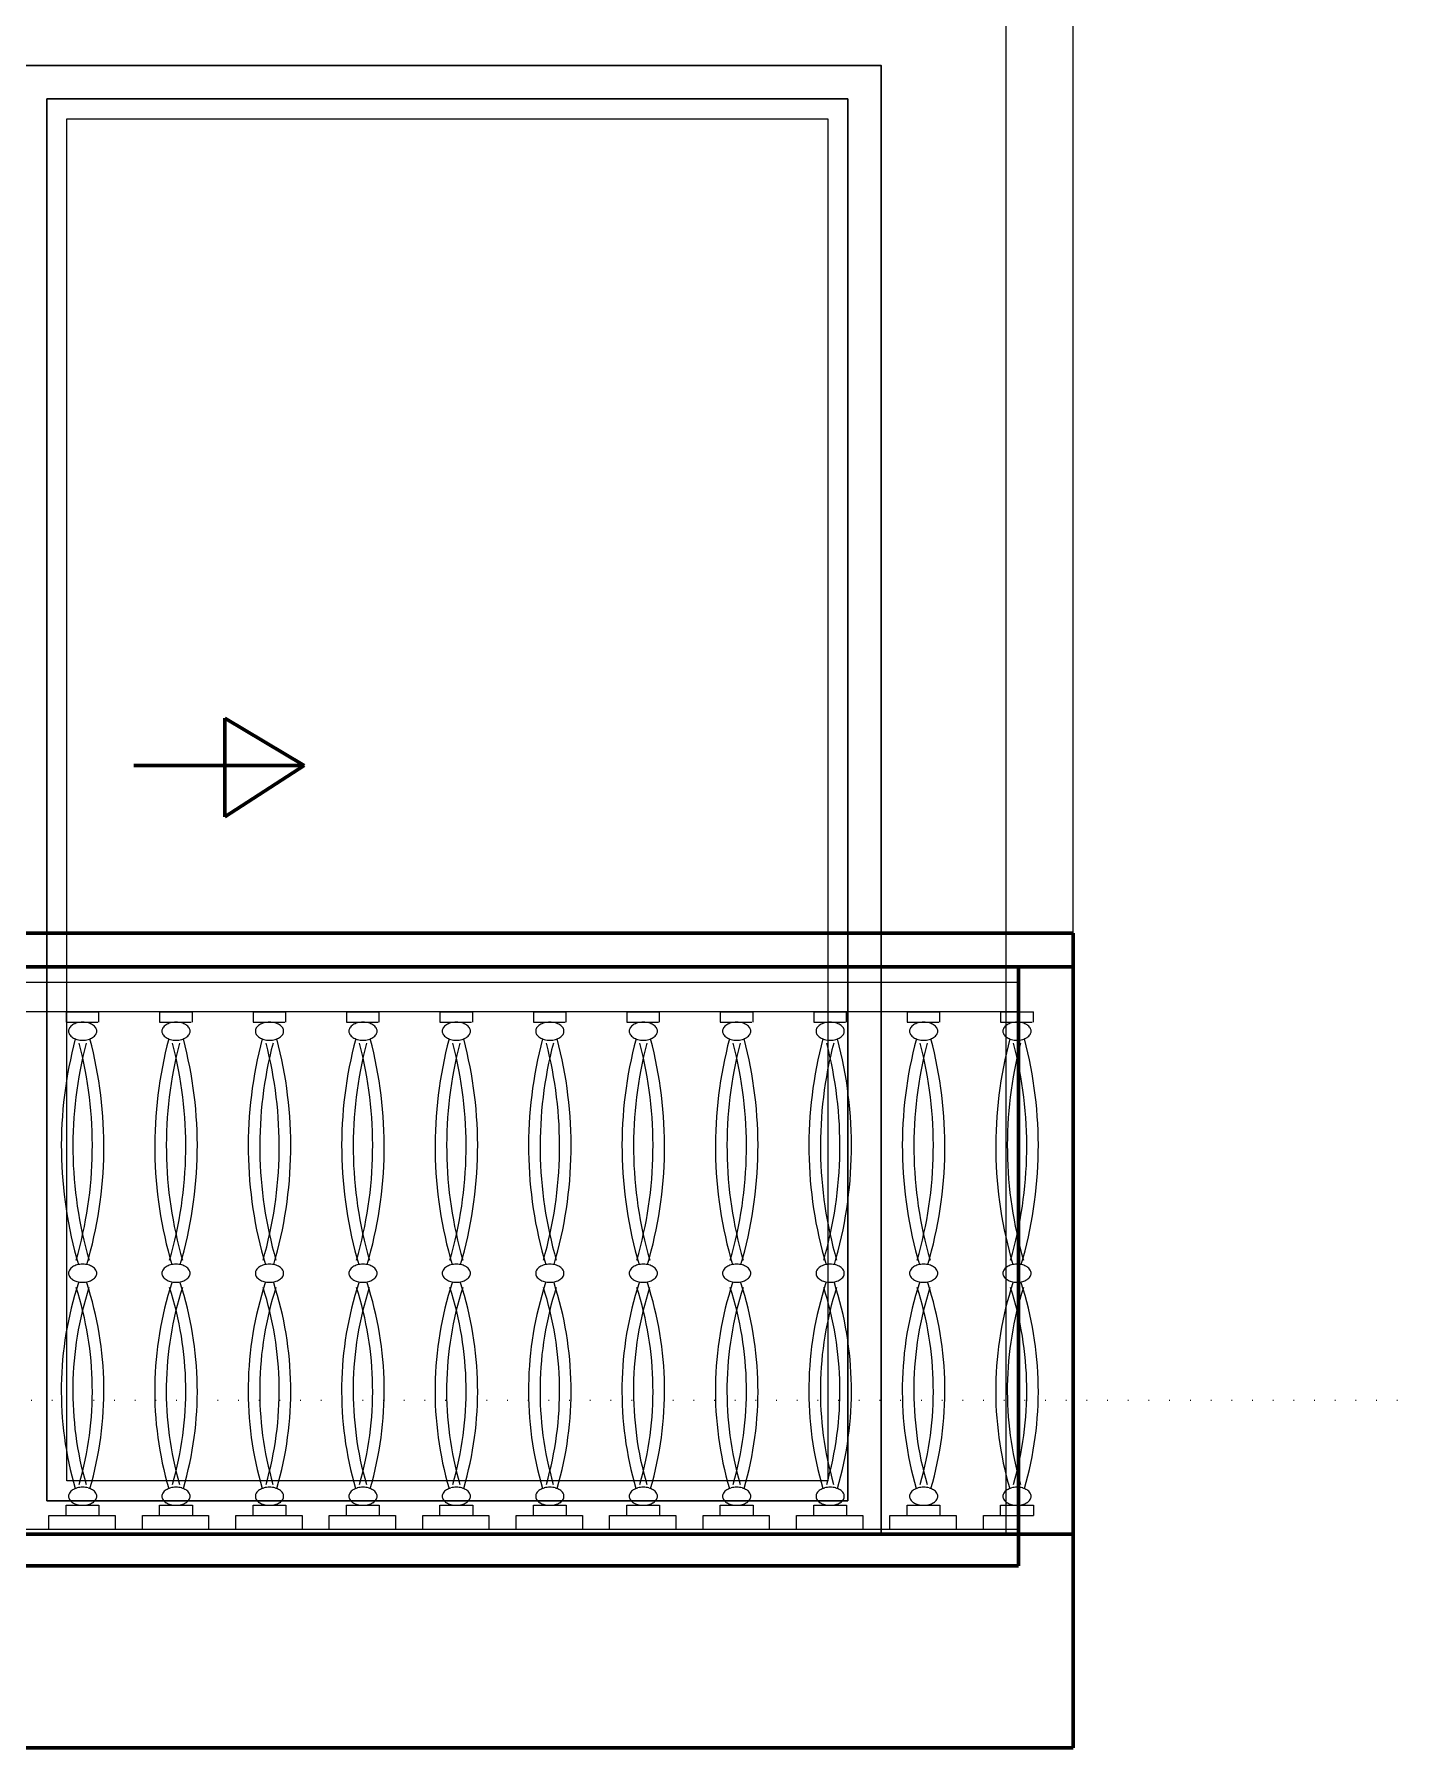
# Model space of a CAD drawing. Extents: x 775040 to 808375, y 4159409 to 4163651.
# Drawn here: x 797030.6 to 797234.9, y 4162326.6 to 4162583.3 of the extents above; entities that cross this region are included whole.
import ezdxf

# ---------------------------------------------------------------- set-up
doc = ezdxf.new("R2010")
doc.units = 0
doc.header["$MEASUREMENT"] = 0
doc.linetypes.add('ACAD_ISO07W100', pattern=[3, 0, -3])
doc.linetypes.add('DUZ', pattern=[500, 500])
doc.layers.get('0').update_dxf_attribs({"linetype": 'DUZ'})
for name, color, linetype, lineweight in [('KAPI', 1, 'Continuous', 15), ('Z_g2', 2, 'Continuous', 9), ('Z_g6', 6, 'Continuous', 20), ('Z_g8', 192, 'Continuous', 30), ('Z_izdot', 42, 'ACAD_ISO07W100', 9)]:
    doc.layers.add(name, color=color, linetype=linetype, lineweight=lineweight)
doc.layers.add('pencere', color=3, linetype='Continuous')

msp = doc.modelspace()

# ---------------------------------------------------------------- linework, layer by layer
at = {"color": 0, "linetype": 'Continuous', "lineweight": 60}
for p, q in [((797178.1, 4162353.81), (797178.1, 4162443.81)), ((797178.1, 4162353.81), (796878.1, 4162353.81)), ((796878.1, 4162353.81), (797178.1, 4162353.81)), ((796878.1, 4162353.81), (797178.1, 4162353.81))]:
    msp.add_line(p, q, dxfattribs=at)
at = {"layer": 'KAPI', "linetype": 'Continuous', "lineweight": 60}
for p, q in [((797071.06, 4162473.72), (797059.19, 4162480.83)), ((797059.19, 4162480.83), (797059.19, 4162466.01)), ((797045.53, 4162473.72), (797071.06, 4162473.72)), ((797071.06, 4162473.72), (797058.3, 4162473.72)), ((797059.19, 4162466.01), (797071.06, 4162473.72))]:
    msp.add_line(p, q, dxfattribs=at)
at = {"layer": 'pencere'}
msp.add_lwpolyline([(797035.51, 4162570.58), (797149.51, 4162570.58), (797149.51, 4162366.58), (797035.51, 4162366.58)], close=True, dxfattribs=at)
at = {"layer": 'Z_g2'}
for p, q in [((796878.76, 4162443.58), (797178.1, 4162443.58)), ((797178.1, 4162441.21), (796878.76, 4162441.21)), ((796878.76, 4162436.86), (797178.1, 4162436.86)), ((797035.41, 4162436.8), (797040.32, 4162436.8)), ((797035.41, 4162436.8), (797035.41, 4162435.27)), ((797035.41, 4162435.27), (797040.15, 4162435.27)), ((797040.32, 4162435.27), (797040.32, 4162436.8)), ((797049.41, 4162436.8), (797049.41, 4162435.27)), ((797049.41, 4162436.8), (797054.32, 4162436.8)), ((797049.41, 4162435.27), (797054.15, 4162435.27)), ((797054.32, 4162435.27), (797054.32, 4162436.8)), ((797063.41, 4162436.8), (797063.41, 4162435.27)), ((797063.41, 4162436.8), (797068.32, 4162436.8)), ((797063.41, 4162435.27), (797068.15, 4162435.27)), ((797068.32, 4162435.27), (797068.32, 4162436.8)), ((797077.41, 4162436.8), (797077.41, 4162435.27)), ((797077.41, 4162436.8), (797082.32, 4162436.8)), ((797077.41, 4162435.27), (797082.15, 4162435.27)), ((797082.32, 4162435.27), (797082.32, 4162436.8)), ((797091.41, 4162436.8), (797091.41, 4162435.27)), ((797091.41, 4162436.8), (797096.32, 4162436.8)), ((797091.41, 4162435.27), (797096.15, 4162435.27)), ((797096.32, 4162435.27), (797096.32, 4162436.8)), ((797105.41, 4162436.8), (797105.41, 4162435.27)), ((797105.41, 4162436.8), (797110.32, 4162436.8)), ((797105.41, 4162435.27), (797110.15, 4162435.27)), ((797110.32, 4162435.27), (797110.32, 4162436.8)), ((797119.41, 4162436.8), (797119.41, 4162435.27)), ((797119.41, 4162436.8), (797124.32, 4162436.8)), ((797119.41, 4162435.27), (797124.15, 4162435.27)), ((797124.32, 4162435.27), (797124.32, 4162436.8)), ((797133.41, 4162436.8), (797133.41, 4162435.27)), ((797133.41, 4162436.8), (797138.32, 4162436.8)), ((797133.41, 4162435.27), (797138.15, 4162435.27)), ((797138.32, 4162435.27), (797138.32, 4162436.8)), ((797147.41, 4162436.8), (797147.41, 4162435.27)), ((797147.41, 4162436.8), (797152.32, 4162436.8)), ((797147.41, 4162435.27), (797152.15, 4162435.27)), ((797152.32, 4162435.27), (797152.32, 4162436.8)), ((797161.41, 4162436.8), (797161.41, 4162435.27)), ((797161.41, 4162436.8), (797166.32, 4162436.8)), ((797161.41, 4162435.27), (797166.15, 4162435.27)), ((797166.32, 4162435.27), (797166.32, 4162436.8)), ((797175.41, 4162436.8), (797175.41, 4162435.27)), ((797175.41, 4162436.8), (797180.32, 4162436.8)), ((797175.41, 4162435.27), (797180.15, 4162435.27)), ((797180.32, 4162435.27), (797180.32, 4162436.8)), ((797035.41, 4162361.37), (797035.41, 4162362.9)), ((797035.41, 4162362.9), (797040.32, 4162362.9)), ((797040.32, 4162362.9), (797040.32, 4162361.37)), ((797049.41, 4162362.9), (797054.32, 4162362.9)), ((797049.41, 4162361.37), (797049.41, 4162362.9)), ((797054.32, 4162362.9), (797054.32, 4162361.37)), ((797063.41, 4162362.9), (797068.32, 4162362.9)), ((797063.41, 4162361.37), (797063.41, 4162362.9)), ((797068.32, 4162362.9), (797068.32, 4162361.37)), ((797077.41, 4162362.9), (797082.32, 4162362.9)), ((797077.41, 4162361.37), (797077.41, 4162362.9)), ((797082.32, 4162362.9), (797082.32, 4162361.37)), ((797091.41, 4162362.9), (797096.32, 4162362.9)), ((797091.41, 4162361.37), (797091.41, 4162362.9)), ((797096.32, 4162362.9), (797096.32, 4162361.37)), ((797105.41, 4162362.9), (797110.32, 4162362.9)), ((797105.41, 4162361.37), (797105.41, 4162362.9)), ((797110.32, 4162362.9), (797110.32, 4162361.37)), ((797119.41, 4162362.9), (797124.32, 4162362.9)), ((797119.41, 4162361.37), (797119.41, 4162362.9)), ((797124.32, 4162362.9), (797124.32, 4162361.37)), ((797133.41, 4162362.9), (797138.32, 4162362.9)), ((797133.41, 4162361.37), (797133.41, 4162362.9)), ((797138.32, 4162362.9), (797138.32, 4162361.37)), ((797147.41, 4162362.9), (797152.32, 4162362.9)), ((797147.41, 4162361.37), (797147.41, 4162362.9)), ((797152.32, 4162362.9), (797152.32, 4162361.37)), ((797161.41, 4162362.9), (797166.32, 4162362.9)), ((797161.41, 4162361.37), (797161.41, 4162362.9)), ((797166.32, 4162362.9), (797166.32, 4162361.37)), ((797175.41, 4162362.9), (797180.32, 4162362.9)), ((797175.41, 4162361.37), (797175.41, 4162362.9)), ((797180.32, 4162362.9), (797180.32, 4162361.37)), ((797032.82, 4162361.37), (797042.74, 4162361.37)), ((797032.82, 4162359.32), (797032.82, 4162361.37)), ((797042.74, 4162361.37), (797042.74, 4162359.32)), ((797046.82, 4162359.32), (797046.82, 4162361.37)), ((797046.82, 4162361.37), (797056.74, 4162361.37)), ((797056.74, 4162361.37), (797056.74, 4162359.32)), ((797060.82, 4162359.32), (797060.82, 4162361.37)), ((797060.82, 4162361.37), (797070.74, 4162361.37)), ((797070.74, 4162361.37), (797070.74, 4162359.32)), ((797074.82, 4162359.32), (797074.82, 4162361.37)), ((797074.82, 4162361.37), (797084.74, 4162361.37)), ((797084.74, 4162361.37), (797084.74, 4162359.32)), ((797088.82, 4162359.32), (797088.82, 4162361.37)), ((797088.82, 4162361.37), (797098.74, 4162361.37)), ((797098.74, 4162361.37), (797098.74, 4162359.32)), ((797102.82, 4162359.32), (797102.82, 4162361.37)), ((797102.82, 4162361.37), (797112.74, 4162361.37)), ((797112.74, 4162361.37), (797112.74, 4162359.32)), ((797116.82, 4162359.32), (797116.82, 4162361.37)), ((797116.82, 4162361.37), (797126.74, 4162361.37)), ((797126.74, 4162361.37), (797126.74, 4162359.32)), ((797130.82, 4162359.32), (797130.82, 4162361.37)), ((797130.82, 4162361.37), (797140.74, 4162361.37)), ((797140.74, 4162361.37), (797140.74, 4162359.32)), ((797144.82, 4162359.32), (797144.82, 4162361.37)), ((797144.82, 4162361.37), (797154.74, 4162361.37)), ((797154.74, 4162361.37), (797154.74, 4162359.32)), ((797158.82, 4162359.32), (797158.82, 4162361.37)), ((797158.82, 4162361.37), (797168.74, 4162361.37)), ((797168.74, 4162361.37), (797168.74, 4162359.32)), ((797172.82, 4162359.32), (797172.82, 4162361.37)), ((797172.82, 4162361.37), (797180.32, 4162361.37)), ((796878.82, 4162359.34), (797178.1, 4162359.34)), ((797032.82, 4162359.32), (797042.74, 4162359.32)), ((797046.82, 4162359.32), (797056.74, 4162359.32)), ((797060.82, 4162359.32), (797070.74, 4162359.32)), ((797074.82, 4162359.32), (797084.74, 4162359.32)), ((797088.82, 4162359.32), (797098.74, 4162359.32)), ((797102.82, 4162359.32), (797112.74, 4162359.32)), ((797116.82, 4162359.32), (797126.74, 4162359.32)), ((797130.82, 4162359.32), (797140.74, 4162359.32)), ((797144.82, 4162359.32), (797154.74, 4162359.32)), ((797158.82, 4162359.32), (797168.74, 4162359.32)), ((797172.82, 4162359.32), (797178.1, 4162359.32)), ((797178.1, 4162353.81), (796878.82, 4162353.81))]:
    msp.add_line(p, q, dxfattribs=at)
for centre, radius, start, end in [((797036.64, 4162433.92), 0.888, 147.0853, 180), ((797037.23, 4162433.54), 1.59, 122.6158, 147.0853), ((797037.61, 4162432.94), 2.3, 104.8455, 122.6158), ((797037.87, 4162431.98), 3.29, 90, 104.8455), ((797037.87, 4162431.98), 3.29, 75.1545, 90), ((797038.12, 4162432.94), 2.3, 57.3842, 75.1545), ((797038.51, 4162433.54), 1.59, 32.9147, 57.3842), ((797039.1, 4162433.92), 0.888, 0, 32.9147), ((797050.64, 4162433.92), 0.888, 147.0853, 180), ((797051.23, 4162433.54), 1.59, 122.6158, 147.0853), ((797051.61, 4162432.94), 2.3, 104.8455, 122.6158), ((797051.87, 4162431.98), 3.29, 90, 104.8455), ((797051.87, 4162431.98), 3.29, 75.1545, 90), ((797052.12, 4162432.94), 2.3, 57.3842, 75.1545), ((797052.51, 4162433.54), 1.59, 32.9147, 57.3842), ((797053.1, 4162433.92), 0.888, 0, 32.9147), ((797064.64, 4162433.92), 0.888, 147.0853, 180), ((797065.23, 4162433.54), 1.59, 122.6158, 147.0853), ((797065.61, 4162432.94), 2.3, 104.8455, 122.6158), ((797065.87, 4162431.98), 3.29, 90, 104.8455), ((797065.87, 4162431.98), 3.29, 75.1545, 90), ((797066.12, 4162432.94), 2.3, 57.3842, 75.1545), ((797066.51, 4162433.54), 1.59, 32.9147, 57.3842), ((797067.1, 4162433.92), 0.888, 0, 32.9147), ((797078.64, 4162433.92), 0.888, 147.0853, 180), ((797079.23, 4162433.54), 1.59, 122.6158, 147.0853), ((797079.61, 4162432.94), 2.3, 104.8455, 122.6158), ((797079.87, 4162431.98), 3.29, 90, 104.8455), ((797079.87, 4162431.98), 3.29, 75.1545, 90), ((797080.12, 4162432.94), 2.3, 57.3842, 75.1545), ((797080.51, 4162433.54), 1.59, 32.9147, 57.3842), ((797081.1, 4162433.92), 0.888, 0, 32.9147), ((797092.64, 4162433.92), 0.888, 147.0853, 180), ((797093.23, 4162433.54), 1.59, 122.6158, 147.0853), ((797093.61, 4162432.94), 2.3, 104.8455, 122.6158), ((797093.87, 4162431.98), 3.29, 90, 104.8455), ((797093.87, 4162431.98), 3.29, 75.1545, 90), ((797094.12, 4162432.94), 2.3, 57.3842, 75.1545), ((797094.51, 4162433.54), 1.59, 32.9147, 57.3842), ((797095.1, 4162433.92), 0.888, 0, 32.9147), ((797106.64, 4162433.92), 0.888, 147.0853, 180), ((797107.23, 4162433.54), 1.59, 122.6158, 147.0853), ((797107.61, 4162432.94), 2.3, 104.8455, 122.6158), ((797107.87, 4162431.98), 3.29, 90, 104.8455), ((797107.87, 4162431.98), 3.29, 75.1545, 90), ((797108.12, 4162432.94), 2.3, 57.3842, 75.1545), ((797108.51, 4162433.54), 1.59, 32.9147, 57.3842), ((797109.1, 4162433.92), 0.888, 0, 32.9147), ((797120.64, 4162433.92), 0.888, 147.0853, 180), ((797121.23, 4162433.54), 1.59, 122.6158, 147.0853), ((797121.61, 4162432.94), 2.3, 104.8455, 122.6158), ((797121.87, 4162431.98), 3.29, 90, 104.8455), ((797121.87, 4162431.98), 3.29, 75.1545, 90), ((797122.12, 4162432.94), 2.3, 57.3842, 75.1545), ((797122.51, 4162433.54), 1.59, 32.9147, 57.3842), ((797123.1, 4162433.92), 0.888, 0, 32.9147), ((797134.64, 4162433.92), 0.888, 147.0853, 180), ((797135.23, 4162433.54), 1.59, 122.6158, 147.0853), ((797135.61, 4162432.94), 2.3, 104.8455, 122.6158), ((797135.87, 4162431.98), 3.29, 90, 104.8455), ((797135.87, 4162431.98), 3.29, 75.1545, 90), ((797136.12, 4162432.94), 2.3, 57.3842, 75.1545), ((797136.51, 4162433.54), 1.59, 32.9147, 57.3842), ((797137.1, 4162433.92), 0.888, 0, 32.9147), ((797148.64, 4162433.92), 0.888, 147.0853, 180), ((797149.23, 4162433.54), 1.59, 122.6158, 147.0853), ((797149.61, 4162432.94), 2.3, 104.8455, 122.6158), ((797149.87, 4162431.98), 3.29, 90, 104.8455), ((797149.87, 4162431.98), 3.29, 75.1545, 90), ((797150.12, 4162432.94), 2.3, 57.3842, 75.1545), ((797150.51, 4162433.54), 1.59, 32.9147, 57.3842), ((797151.1, 4162433.92), 0.888, 0, 32.9147), ((797162.64, 4162433.92), 0.888, 147.0853, 180), ((797163.23, 4162433.54), 1.59, 122.6158, 147.0853), ((797163.61, 4162432.94), 2.3, 104.8455, 122.6158), ((797163.87, 4162431.98), 3.29, 90, 104.8455), ((797163.87, 4162431.98), 3.29, 75.1545, 90), ((797164.12, 4162432.94), 2.3, 57.3842, 75.1545), ((797164.51, 4162433.54), 1.59, 32.9147, 57.3842), ((797165.1, 4162433.92), 0.888, 0, 32.9147), ((797176.64, 4162433.92), 0.888, 147.0853, 180), ((797177.23, 4162433.54), 1.59, 122.6158, 147.0853), ((797177.61, 4162432.94), 2.3, 104.8455, 122.6158), ((797177.87, 4162431.98), 3.29, 90, 104.8455), ((797177.87, 4162431.98), 3.29, 75.1545, 90), ((797178.12, 4162432.94), 2.3, 57.3842, 75.1545), ((797178.51, 4162433.54), 1.59, 32.9147, 57.3842), ((797179.1, 4162433.92), 0.888, 0, 32.9147), ((797097.26, 4162416.69), 62.58, 165.1181, 196.4631), ((797036.64, 4162433.92), 0.888, 180, 212.9147), ((797037.23, 4162434.3), 1.59, 212.9147, 237.3842), ((797037.61, 4162434.91), 2.3, 237.3842, 255.1545), ((797097.57, 4162416.69), 61.16, 165.365, 196.1896), ((796978.17, 4162416.69), 61.16, 343.8104, 14.635), ((797037.87, 4162435.86), 3.29, 255.1545, 270), ((797037.87, 4162435.86), 3.29, 270, 284.8455), ((796978.48, 4162416.69), 62.58, 343.5369, 14.8819), ((797038.12, 4162434.91), 2.3, 284.8455, 302.6158), ((797038.51, 4162434.3), 1.59, 302.6158, 327.0853), ((797039.1, 4162433.92), 0.888, 327.0853, 0), ((797111.26, 4162416.69), 62.58, 165.1181, 196.4631), ((797050.64, 4162433.92), 0.888, 180, 212.9147), ((797051.23, 4162434.3), 1.59, 212.9147, 237.3842), ((797051.61, 4162434.91), 2.3, 237.3842, 255.1545), ((797111.57, 4162416.69), 61.16, 165.365, 196.1896), ((796992.17, 4162416.69), 61.16, 343.8104, 14.635), ((797051.87, 4162435.86), 3.29, 255.1545, 270), ((797051.87, 4162435.86), 3.29, 270, 284.8455), ((796992.48, 4162416.69), 62.58, 343.5369, 14.8819), ((797052.12, 4162434.91), 2.3, 284.8455, 302.6158), ((797052.51, 4162434.3), 1.59, 302.6158, 327.0853), ((797053.1, 4162433.92), 0.888, 327.0853, 0), ((797125.26, 4162416.69), 62.58, 165.1181, 196.4631), ((797064.64, 4162433.92), 0.888, 180, 212.9147), ((797065.23, 4162434.3), 1.59, 212.9147, 237.3842), ((797065.61, 4162434.91), 2.3, 237.3842, 255.1545), ((797125.57, 4162416.69), 61.16, 165.365, 196.1896), ((797006.17, 4162416.69), 61.16, 343.8104, 14.635), ((797065.87, 4162435.86), 3.29, 255.1545, 270), ((797065.87, 4162435.86), 3.29, 270, 284.8455), ((797006.48, 4162416.69), 62.58, 343.5369, 14.8819), ((797066.12, 4162434.91), 2.3, 284.8455, 302.6158), ((797066.51, 4162434.3), 1.59, 302.6158, 327.0853), ((797067.1, 4162433.92), 0.888, 327.0853, 0), ((797139.26, 4162416.69), 62.58, 165.1181, 196.4631), ((797078.64, 4162433.92), 0.888, 180, 212.9147), ((797079.23, 4162434.3), 1.59, 212.9147, 237.3842), ((797079.61, 4162434.91), 2.3, 237.3842, 255.1545), ((797139.57, 4162416.69), 61.16, 165.365, 196.1896), ((797020.17, 4162416.69), 61.16, 343.8104, 14.635), ((797079.87, 4162435.86), 3.29, 255.1545, 270), ((797079.87, 4162435.86), 3.29, 270, 284.8455), ((797020.48, 4162416.69), 62.58, 343.5369, 14.8819), ((797080.12, 4162434.91), 2.3, 284.8455, 302.6158), ((797080.51, 4162434.3), 1.59, 302.6158, 327.0853), ((797081.1, 4162433.92), 0.888, 327.0853, 0), ((797153.26, 4162416.69), 62.58, 165.1181, 196.4631), ((797092.64, 4162433.92), 0.888, 180, 212.9147), ((797093.23, 4162434.3), 1.59, 212.9147, 237.3842), ((797093.61, 4162434.91), 2.3, 237.3842, 255.1545), ((797153.57, 4162416.69), 61.16, 165.365, 196.1896), ((797034.17, 4162416.69), 61.16, 343.8104, 14.635), ((797093.87, 4162435.86), 3.29, 255.1545, 270), ((797093.87, 4162435.86), 3.29, 270, 284.8455), ((797034.48, 4162416.69), 62.58, 343.5369, 14.8819), ((797094.12, 4162434.91), 2.3, 284.8455, 302.6158), ((797094.51, 4162434.3), 1.59, 302.6158, 327.0853), ((797095.1, 4162433.92), 0.888, 327.0853, 0), ((797167.26, 4162416.69), 62.58, 165.1181, 196.4631), ((797106.64, 4162433.92), 0.888, 180, 212.9147), ((797107.23, 4162434.3), 1.59, 212.9147, 237.3842), ((797107.61, 4162434.91), 2.3, 237.3842, 255.1545), ((797167.57, 4162416.69), 61.16, 165.365, 196.1896), ((797048.17, 4162416.69), 61.16, 343.8104, 14.635), ((797107.87, 4162435.86), 3.29, 255.1545, 270), ((797107.87, 4162435.86), 3.29, 270, 284.8455), ((797048.48, 4162416.69), 62.58, 343.5369, 14.8819), ((797108.12, 4162434.91), 2.3, 284.8455, 302.6158), ((797108.51, 4162434.3), 1.59, 302.6158, 327.0853), ((797109.1, 4162433.92), 0.888, 327.0853, 0), ((797181.26, 4162416.69), 62.58, 165.1181, 196.4631), ((797120.64, 4162433.92), 0.888, 180, 212.9147), ((797121.23, 4162434.3), 1.59, 212.9147, 237.3842), ((797121.61, 4162434.91), 2.3, 237.3842, 255.1545), ((797181.57, 4162416.69), 61.16, 165.365, 196.1896), ((797062.17, 4162416.69), 61.16, 343.8104, 14.635), ((797121.87, 4162435.86), 3.29, 255.1545, 270), ((797121.87, 4162435.86), 3.29, 270, 284.8455), ((797062.48, 4162416.69), 62.58, 343.5369, 14.8819), ((797122.12, 4162434.91), 2.3, 284.8455, 302.6158), ((797122.51, 4162434.3), 1.59, 302.6158, 327.0853), ((797123.1, 4162433.92), 0.888, 327.0853, 0), ((797195.26, 4162416.69), 62.58, 165.1181, 196.4631), ((797134.64, 4162433.92), 0.888, 180, 212.9147), ((797135.23, 4162434.3), 1.59, 212.9147, 237.3842), ((797135.61, 4162434.91), 2.3, 237.3842, 255.1545), ((797195.57, 4162416.69), 61.16, 165.365, 196.1896), ((797076.17, 4162416.69), 61.16, 343.8104, 14.635), ((797135.87, 4162435.86), 3.29, 255.1545, 270), ((797135.87, 4162435.86), 3.29, 270, 284.8455), ((797076.48, 4162416.69), 62.58, 343.5369, 14.8819), ((797136.12, 4162434.91), 2.3, 284.8455, 302.6158), ((797136.51, 4162434.3), 1.59, 302.6158, 327.0853), ((797137.1, 4162433.92), 0.888, 327.0853, 0), ((797209.26, 4162416.69), 62.58, 165.1181, 196.4631), ((797148.64, 4162433.92), 0.888, 180, 212.9147), ((797149.23, 4162434.3), 1.59, 212.9147, 237.3842), ((797149.61, 4162434.91), 2.3, 237.3842, 255.1545), ((797209.57, 4162416.69), 61.16, 165.365, 196.1896), ((797090.17, 4162416.69), 61.16, 343.8104, 14.635), ((797149.87, 4162435.86), 3.29, 255.1545, 270), ((797149.87, 4162435.86), 3.29, 270, 284.8455), ((797090.48, 4162416.69), 62.58, 343.5369, 14.8819), ((797150.12, 4162434.91), 2.3, 284.8455, 302.6158), ((797150.51, 4162434.3), 1.59, 302.6158, 327.0853), ((797151.1, 4162433.92), 0.888, 327.0853, 0), ((797223.26, 4162416.69), 62.58, 165.1181, 196.4631), ((797162.64, 4162433.92), 0.888, 180, 212.9147), ((797163.23, 4162434.3), 1.59, 212.9147, 237.3842), ((797163.61, 4162434.91), 2.3, 237.3842, 255.1545), ((797223.57, 4162416.69), 61.16, 165.365, 196.1896), ((797104.17, 4162416.69), 61.16, 343.8104, 14.635), ((797163.87, 4162435.86), 3.29, 255.1545, 270), ((797163.87, 4162435.86), 3.29, 270, 284.8455), ((797104.48, 4162416.69), 62.58, 343.5369, 14.8819), ((797164.12, 4162434.91), 2.3, 284.8455, 302.6158), ((797164.51, 4162434.3), 1.59, 302.6158, 327.0853), ((797165.1, 4162433.92), 0.888, 327.0853, 0), ((797237.26, 4162416.69), 62.58, 165.1181, 196.4631), ((797176.64, 4162433.92), 0.888, 180, 212.9147), ((797177.23, 4162434.3), 1.59, 212.9147, 237.3842), ((797177.61, 4162434.91), 2.3, 237.3842, 255.1545), ((797237.57, 4162416.69), 61.16, 165.365, 196.1896), ((797118.17, 4162416.69), 61.16, 343.8104, 14.635), ((797177.87, 4162435.86), 3.29, 255.1545, 270), ((797177.87, 4162435.86), 3.29, 270, 284.8455), ((797118.48, 4162416.69), 62.58, 343.5369, 14.8819), ((797178.12, 4162434.91), 2.3, 284.8455, 302.6158), ((797178.51, 4162434.3), 1.59, 302.6158, 327.0853), ((797179.1, 4162433.92), 0.888, 327.0853, 0), ((797037.23, 4162397.28), 1.59, 122.6158, 147.0853), ((797037.61, 4162396.68), 2.3, 104.8455, 122.6158), ((797037.87, 4162395.72), 3.29, 90, 104.8455), ((797037.87, 4162395.72), 3.29, 75.1545, 90), ((797038.12, 4162396.68), 2.3, 57.3842, 75.1545), ((797038.51, 4162397.28), 1.59, 32.9147, 57.3842), ((797051.23, 4162397.28), 1.59, 122.6158, 147.0853), ((797051.61, 4162396.68), 2.3, 104.8455, 122.6158), ((797051.87, 4162395.72), 3.29, 90, 104.8455), ((797051.87, 4162395.72), 3.29, 75.1545, 90), ((797052.12, 4162396.68), 2.3, 57.3842, 75.1545), ((797052.51, 4162397.28), 1.59, 32.9147, 57.3842), ((797065.23, 4162397.28), 1.59, 122.6158, 147.0853), ((797065.61, 4162396.68), 2.3, 104.8455, 122.6158), ((797065.87, 4162395.72), 3.29, 90, 104.8455), ((797065.87, 4162395.72), 3.29, 75.1545, 90), ((797066.12, 4162396.68), 2.3, 57.3842, 75.1545), ((797066.51, 4162397.28), 1.59, 32.9147, 57.3842), ((797079.23, 4162397.28), 1.59, 122.6158, 147.0853), ((797079.61, 4162396.68), 2.3, 104.8455, 122.6158), ((797079.87, 4162395.72), 3.29, 90, 104.8455), ((797079.87, 4162395.72), 3.29, 75.1545, 90), ((797080.12, 4162396.68), 2.3, 57.3842, 75.1545), ((797080.51, 4162397.28), 1.59, 32.9147, 57.3842), ((797093.23, 4162397.28), 1.59, 122.6158, 147.0853), ((797093.61, 4162396.68), 2.3, 104.8455, 122.6158), ((797093.87, 4162395.72), 3.29, 90, 104.8455), ((797093.87, 4162395.72), 3.29, 75.1545, 90), ((797094.12, 4162396.68), 2.3, 57.3842, 75.1545), ((797094.51, 4162397.28), 1.59, 32.9147, 57.3842), ((797107.23, 4162397.28), 1.59, 122.6158, 147.0853), ((797107.61, 4162396.68), 2.3, 104.8455, 122.6158), ((797107.87, 4162395.72), 3.29, 90, 104.8455), ((797107.87, 4162395.72), 3.29, 75.1545, 90), ((797108.12, 4162396.68), 2.3, 57.3842, 75.1545), ((797108.51, 4162397.28), 1.59, 32.9147, 57.3842), ((797121.23, 4162397.28), 1.59, 122.6158, 147.0853), ((797121.61, 4162396.68), 2.3, 104.8455, 122.6158), ((797121.87, 4162395.72), 3.29, 90, 104.8455), ((797121.87, 4162395.72), 3.29, 75.1545, 90), ((797122.12, 4162396.68), 2.3, 57.3842, 75.1545), ((797122.51, 4162397.28), 1.59, 32.9147, 57.3842), ((797135.23, 4162397.28), 1.59, 122.6158, 147.0853), ((797135.61, 4162396.68), 2.3, 104.8455, 122.6158), ((797135.87, 4162395.72), 3.29, 90, 104.8455), ((797135.87, 4162395.72), 3.29, 75.1545, 90), ((797136.12, 4162396.68), 2.3, 57.3842, 75.1545), ((797136.51, 4162397.28), 1.59, 32.9147, 57.3842), ((797149.23, 4162397.28), 1.59, 122.6158, 147.0853), ((797149.61, 4162396.68), 2.3, 104.8455, 122.6158), ((797149.87, 4162395.72), 3.29, 90, 104.8455), ((797149.87, 4162395.72), 3.29, 75.1545, 90), ((797150.12, 4162396.68), 2.3, 57.3842, 75.1545), ((797150.51, 4162397.28), 1.59, 32.9147, 57.3842), ((797163.23, 4162397.28), 1.59, 122.6158, 147.0853), ((797163.61, 4162396.68), 2.3, 104.8455, 122.6158), ((797163.87, 4162395.72), 3.29, 90, 104.8455), ((797163.87, 4162395.72), 3.29, 75.1545, 90), ((797164.12, 4162396.68), 2.3, 57.3842, 75.1545), ((797164.51, 4162397.28), 1.59, 32.9147, 57.3842), ((797177.23, 4162397.28), 1.59, 122.6158, 147.0853), ((797177.61, 4162396.68), 2.3, 104.8455, 122.6158), ((797177.87, 4162395.72), 3.29, 90, 104.8455), ((797177.87, 4162395.72), 3.29, 75.1545, 90), ((797178.12, 4162396.68), 2.3, 57.3842, 75.1545), ((797178.51, 4162397.28), 1.59, 32.9147, 57.3842), ((797086.84, 4162380.06), 52.17, 161.9559, 196.309), ((797036.64, 4162397.66), 0.888, 147.0853, 180), ((797036.64, 4162397.66), 0.888, 180, 212.9147), ((797037.23, 4162398.04), 1.59, 212.9147, 237.3842), ((797037.61, 4162398.64), 2.3, 237.3842, 255.1545), ((797037.87, 4162399.6), 3.29, 255.1545, 270), ((797037.87, 4162399.6), 3.29, 270, 284.8455), ((796988.89, 4162380.06), 52.17, 343.691, 18.0441), ((797038.12, 4162398.64), 2.3, 284.8455, 302.6158), ((797038.51, 4162398.04), 1.59, 302.6158, 327.0853), ((797039.1, 4162397.66), 0.888, 0, 32.9147), ((797039.1, 4162397.66), 0.888, 327.0853, 0), ((797100.84, 4162380.06), 52.17, 161.9559, 196.309), ((797050.64, 4162397.66), 0.888, 147.0853, 180), ((797050.64, 4162397.66), 0.888, 180, 212.9147), ((797051.23, 4162398.04), 1.59, 212.9147, 237.3842), ((797051.61, 4162398.64), 2.3, 237.3842, 255.1545), ((797051.87, 4162399.6), 3.29, 255.1545, 270), ((797051.87, 4162399.6), 3.29, 270, 284.8455), ((797002.89, 4162380.06), 52.17, 343.691, 18.0441), ((797052.12, 4162398.64), 2.3, 284.8455, 302.6158), ((797052.51, 4162398.04), 1.59, 302.6158, 327.0853), ((797053.1, 4162397.66), 0.888, 0, 32.9147), ((797053.1, 4162397.66), 0.888, 327.0853, 0), ((797114.84, 4162380.06), 52.17, 161.9559, 196.309), ((797064.64, 4162397.66), 0.888, 147.0853, 180), ((797064.64, 4162397.66), 0.888, 180, 212.9147), ((797065.23, 4162398.04), 1.59, 212.9147, 237.3842), ((797065.61, 4162398.64), 2.3, 237.3842, 255.1545), ((797065.87, 4162399.6), 3.29, 255.1545, 270), ((797065.87, 4162399.6), 3.29, 270, 284.8455), ((797016.89, 4162380.06), 52.17, 343.691, 18.0441), ((797066.12, 4162398.64), 2.3, 284.8455, 302.6158), ((797066.51, 4162398.04), 1.59, 302.6158, 327.0853), ((797067.1, 4162397.66), 0.888, 0, 32.9147), ((797067.1, 4162397.66), 0.888, 327.0853, 0), ((797128.84, 4162380.06), 52.17, 161.9559, 196.309), ((797078.64, 4162397.66), 0.888, 147.0853, 180), ((797078.64, 4162397.66), 0.888, 180, 212.9147), ((797079.23, 4162398.04), 1.59, 212.9147, 237.3842), ((797079.61, 4162398.64), 2.3, 237.3842, 255.1545), ((797079.87, 4162399.6), 3.29, 255.1545, 270), ((797079.87, 4162399.6), 3.29, 270, 284.8455), ((797030.89, 4162380.06), 52.17, 343.691, 18.0441), ((797080.12, 4162398.64), 2.3, 284.8455, 302.6158), ((797080.51, 4162398.04), 1.59, 302.6158, 327.0853), ((797081.1, 4162397.66), 0.888, 0, 32.9147), ((797081.1, 4162397.66), 0.888, 327.0853, 0), ((797142.84, 4162380.06), 52.17, 161.9559, 196.309), ((797092.64, 4162397.66), 0.888, 147.0853, 180), ((797092.64, 4162397.66), 0.888, 180, 212.9147), ((797093.23, 4162398.04), 1.59, 212.9147, 237.3842), ((797093.61, 4162398.64), 2.3, 237.3842, 255.1545), ((797093.87, 4162399.6), 3.29, 255.1545, 270), ((797093.87, 4162399.6), 3.29, 270, 284.8455), ((797044.89, 4162380.06), 52.17, 343.691, 18.0441), ((797094.12, 4162398.64), 2.3, 284.8455, 302.6158), ((797094.51, 4162398.04), 1.59, 302.6158, 327.0853), ((797095.1, 4162397.66), 0.888, 0, 32.9147), ((797095.1, 4162397.66), 0.888, 327.0853, 0), ((797156.84, 4162380.06), 52.17, 161.9559, 196.309), ((797106.64, 4162397.66), 0.888, 147.0853, 180), ((797106.64, 4162397.66), 0.888, 180, 212.9147), ((797107.23, 4162398.04), 1.59, 212.9147, 237.3842), ((797107.61, 4162398.64), 2.3, 237.3842, 255.1545), ((797107.87, 4162399.6), 3.29, 255.1545, 270), ((797107.87, 4162399.6), 3.29, 270, 284.8455), ((797058.89, 4162380.06), 52.17, 343.691, 18.0441), ((797108.12, 4162398.64), 2.3, 284.8455, 302.6158), ((797108.51, 4162398.04), 1.59, 302.6158, 327.0853), ((797109.1, 4162397.66), 0.888, 0, 32.9147), ((797109.1, 4162397.66), 0.888, 327.0853, 0), ((797170.84, 4162380.06), 52.17, 161.9559, 196.309), ((797120.64, 4162397.66), 0.888, 147.0853, 180), ((797120.64, 4162397.66), 0.888, 180, 212.9147), ((797121.23, 4162398.04), 1.59, 212.9147, 237.3842), ((797121.61, 4162398.64), 2.3, 237.3842, 255.1545), ((797121.87, 4162399.6), 3.29, 255.1545, 270), ((797121.87, 4162399.6), 3.29, 270, 284.8455), ((797072.89, 4162380.06), 52.17, 343.691, 18.0441), ((797122.12, 4162398.64), 2.3, 284.8455, 302.6158), ((797122.51, 4162398.04), 1.59, 302.6158, 327.0853), ((797123.1, 4162397.66), 0.888, 0, 32.9147), ((797123.1, 4162397.66), 0.888, 327.0853, 0), ((797184.84, 4162380.06), 52.17, 161.9559, 196.309), ((797134.64, 4162397.66), 0.888, 147.0853, 180), ((797134.64, 4162397.66), 0.888, 180, 212.9147), ((797135.23, 4162398.04), 1.59, 212.9147, 237.3842), ((797135.61, 4162398.64), 2.3, 237.3842, 255.1545), ((797135.87, 4162399.6), 3.29, 255.1545, 270), ((797135.87, 4162399.6), 3.29, 270, 284.8455), ((797086.89, 4162380.06), 52.17, 343.691, 18.0441), ((797136.12, 4162398.64), 2.3, 284.8455, 302.6158), ((797136.51, 4162398.04), 1.59, 302.6158, 327.0853), ((797137.1, 4162397.66), 0.888, 0, 32.9147), ((797137.1, 4162397.66), 0.888, 327.0853, 0), ((797198.84, 4162380.06), 52.17, 161.9559, 196.309), ((797148.64, 4162397.66), 0.888, 147.0853, 180), ((797148.64, 4162397.66), 0.888, 180, 212.9147), ((797149.23, 4162398.04), 1.59, 212.9147, 237.3842), ((797149.61, 4162398.64), 2.3, 237.3842, 255.1545), ((797149.87, 4162399.6), 3.29, 255.1545, 270), ((797149.87, 4162399.6), 3.29, 270, 284.8455), ((797100.89, 4162380.06), 52.17, 343.691, 18.0441), ((797150.12, 4162398.64), 2.3, 284.8455, 302.6158), ((797150.51, 4162398.04), 1.59, 302.6158, 327.0853), ((797151.1, 4162397.66), 0.888, 0, 32.9147), ((797151.1, 4162397.66), 0.888, 327.0853, 0), ((797212.84, 4162380.06), 52.17, 161.9559, 196.309), ((797162.64, 4162397.66), 0.888, 147.0853, 180), ((797162.64, 4162397.66), 0.888, 180, 212.9147), ((797163.23, 4162398.04), 1.59, 212.9147, 237.3842), ((797163.61, 4162398.64), 2.3, 237.3842, 255.1545), ((797163.87, 4162399.6), 3.29, 255.1545, 270), ((797163.87, 4162399.6), 3.29, 270, 284.8455), ((797114.89, 4162380.06), 52.17, 343.691, 18.0441), ((797164.12, 4162398.64), 2.3, 284.8455, 302.6158), ((797164.51, 4162398.04), 1.59, 302.6158, 327.0853), ((797165.1, 4162397.66), 0.888, 0, 32.9147), ((797165.1, 4162397.66), 0.888, 327.0853, 0), ((797226.84, 4162380.06), 52.17, 161.9559, 196.309), ((797176.64, 4162397.66), 0.888, 147.0853, 180), ((797176.64, 4162397.66), 0.888, 180, 212.9147), ((797177.23, 4162398.04), 1.59, 212.9147, 237.3842), ((797177.61, 4162398.64), 2.3, 237.3842, 255.1545), ((797177.87, 4162399.6), 3.29, 255.1545, 270), ((797177.87, 4162399.6), 3.29, 270, 284.8455), ((797128.89, 4162380.06), 52.17, 343.691, 18.0441), ((797178.12, 4162398.64), 2.3, 284.8455, 302.6158), ((797178.51, 4162398.04), 1.59, 302.6158, 327.0853), ((797179.1, 4162397.66), 0.888, 0, 32.9147), ((797179.1, 4162397.66), 0.888, 327.0853, 0), ((797086.99, 4162380.06), 50.59, 162.1864, 196.1009), ((796988.74, 4162380.06), 50.59, 343.8991, 17.8136), ((797100.99, 4162380.06), 50.59, 162.1864, 196.1009), ((797002.74, 4162380.06), 50.59, 343.8991, 17.8136), ((797114.99, 4162380.06), 50.59, 162.1864, 196.1009), ((797016.74, 4162380.06), 50.59, 343.8991, 17.8136), ((797128.99, 4162380.06), 50.59, 162.1864, 196.1009), ((797030.74, 4162380.06), 50.59, 343.8991, 17.8136), ((797142.99, 4162380.06), 50.59, 162.1864, 196.1009), ((797044.74, 4162380.06), 50.59, 343.8991, 17.8136), ((797156.99, 4162380.06), 50.59, 162.1864, 196.1009), ((797058.74, 4162380.06), 50.59, 343.8991, 17.8136), ((797170.99, 4162380.06), 50.59, 162.1864, 196.1009), ((797072.74, 4162380.06), 50.59, 343.8991, 17.8136), ((797184.99, 4162380.06), 50.59, 162.1864, 196.1009), ((797086.74, 4162380.06), 50.59, 343.8991, 17.8136), ((797198.99, 4162380.06), 50.59, 162.1864, 196.1009), ((797100.74, 4162380.06), 50.59, 343.8991, 17.8136), ((797212.99, 4162380.06), 50.59, 162.1864, 196.1009), ((797114.74, 4162380.06), 50.59, 343.8991, 17.8136), ((797226.99, 4162380.06), 50.59, 162.1864, 196.1009), ((797128.74, 4162380.06), 50.59, 343.8991, 17.8136), ((797037.23, 4162363.87), 1.59, 122.6158, 147.0853), ((797037.61, 4162363.26), 2.3, 104.8455, 122.6158), ((797037.87, 4162362.31), 3.29, 90, 104.8455), ((797037.87, 4162362.31), 3.29, 75.1545, 90), ((797038.12, 4162363.26), 2.3, 57.3842, 75.1545), ((797038.51, 4162363.87), 1.59, 32.9147, 57.3842), ((797051.23, 4162363.87), 1.59, 122.6158, 147.0853), ((797051.61, 4162363.26), 2.3, 104.8455, 122.6158), ((797051.87, 4162362.31), 3.29, 90, 104.8455), ((797051.87, 4162362.31), 3.29, 75.1545, 90), ((797052.12, 4162363.26), 2.3, 57.3842, 75.1545), ((797052.51, 4162363.87), 1.59, 32.9147, 57.3842), ((797065.23, 4162363.87), 1.59, 122.6158, 147.0853), ((797065.61, 4162363.26), 2.3, 104.8455, 122.6158), ((797065.87, 4162362.31), 3.29, 90, 104.8455), ((797065.87, 4162362.31), 3.29, 75.1545, 90), ((797066.12, 4162363.26), 2.3, 57.3842, 75.1545), ((797066.51, 4162363.87), 1.59, 32.9147, 57.3842), ((797079.23, 4162363.87), 1.59, 122.6158, 147.0853), ((797079.61, 4162363.26), 2.3, 104.8455, 122.6158), ((797079.87, 4162362.31), 3.29, 90, 104.8455), ((797079.87, 4162362.31), 3.29, 75.1545, 90), ((797080.12, 4162363.26), 2.3, 57.3842, 75.1545), ((797080.51, 4162363.87), 1.59, 32.9147, 57.3842), ((797093.23, 4162363.87), 1.59, 122.6158, 147.0853), ((797093.61, 4162363.26), 2.3, 104.8455, 122.6158), ((797093.87, 4162362.31), 3.29, 90, 104.8455), ((797093.87, 4162362.31), 3.29, 75.1545, 90), ((797094.12, 4162363.26), 2.3, 57.3842, 75.1545), ((797094.51, 4162363.87), 1.59, 32.9147, 57.3842), ((797107.23, 4162363.87), 1.59, 122.6158, 147.0853), ((797107.61, 4162363.26), 2.3, 104.8455, 122.6158), ((797107.87, 4162362.31), 3.29, 90, 104.8455), ((797107.87, 4162362.31), 3.29, 75.1545, 90), ((797108.12, 4162363.26), 2.3, 57.3842, 75.1545), ((797108.51, 4162363.87), 1.59, 32.9147, 57.3842), ((797121.23, 4162363.87), 1.59, 122.6158, 147.0853), ((797121.61, 4162363.26), 2.3, 104.8455, 122.6158), ((797121.87, 4162362.31), 3.29, 90, 104.8455), ((797121.87, 4162362.31), 3.29, 75.1545, 90), ((797122.12, 4162363.26), 2.3, 57.3842, 75.1545), ((797122.51, 4162363.87), 1.59, 32.9147, 57.3842), ((797135.23, 4162363.87), 1.59, 122.6158, 147.0853), ((797135.61, 4162363.26), 2.3, 104.8455, 122.6158), ((797135.87, 4162362.31), 3.29, 90, 104.8455), ((797135.87, 4162362.31), 3.29, 75.1545, 90), ((797136.12, 4162363.26), 2.3, 57.3842, 75.1545), ((797136.51, 4162363.87), 1.59, 32.9147, 57.3842), ((797149.23, 4162363.87), 1.59, 122.6158, 147.0853), ((797149.61, 4162363.26), 2.3, 104.8455, 122.6158), ((797149.87, 4162362.31), 3.29, 90, 104.8455), ((797149.87, 4162362.31), 3.29, 75.1545, 90), ((797150.12, 4162363.26), 2.3, 57.3842, 75.1545), ((797150.51, 4162363.87), 1.59, 32.9147, 57.3842), ((797163.23, 4162363.87), 1.59, 122.6158, 147.0853), ((797163.61, 4162363.26), 2.3, 104.8455, 122.6158), ((797163.87, 4162362.31), 3.29, 90, 104.8455), ((797163.87, 4162362.31), 3.29, 75.1545, 90), ((797164.12, 4162363.26), 2.3, 57.3842, 75.1545), ((797164.51, 4162363.87), 1.59, 32.9147, 57.3842), ((797177.23, 4162363.87), 1.59, 122.6158, 147.0853), ((797177.61, 4162363.26), 2.3, 104.8455, 122.6158), ((797177.87, 4162362.31), 3.29, 90, 104.8455), ((797177.87, 4162362.31), 3.29, 75.1545, 90), ((797178.12, 4162363.26), 2.3, 57.3842, 75.1545), ((797178.51, 4162363.87), 1.59, 32.9147, 57.3842), ((797036.64, 4162364.25), 0.888, 147.0853, 180), ((797036.64, 4162364.25), 0.888, 180, 212.9147), ((797037.23, 4162364.63), 1.59, 212.9147, 237.3842), ((797037.61, 4162365.23), 2.3, 237.3842, 255.1545), ((797037.87, 4162366.19), 3.29, 255.1545, 270), ((797037.87, 4162366.19), 3.29, 270, 284.8455), ((797038.12, 4162365.23), 2.3, 284.8455, 302.6158), ((797038.51, 4162364.63), 1.59, 302.6158, 327.0853), ((797039.1, 4162364.25), 0.888, 0, 32.9147), ((797039.1, 4162364.25), 0.888, 327.0853, 0), ((797050.64, 4162364.25), 0.888, 147.0853, 180), ((797050.64, 4162364.25), 0.888, 180, 212.9147), ((797051.23, 4162364.63), 1.59, 212.9147, 237.3842), ((797051.61, 4162365.23), 2.3, 237.3842, 255.1545), ((797051.87, 4162366.19), 3.29, 255.1545, 270), ((797051.87, 4162366.19), 3.29, 270, 284.8455), ((797052.12, 4162365.23), 2.3, 284.8455, 302.6158), ((797052.51, 4162364.63), 1.59, 302.6158, 327.0853), ((797053.1, 4162364.25), 0.888, 0, 32.9147), ((797053.1, 4162364.25), 0.888, 327.0853, 0), ((797064.64, 4162364.25), 0.888, 147.0853, 180), ((797064.64, 4162364.25), 0.888, 180, 212.9147), ((797065.23, 4162364.63), 1.59, 212.9147, 237.3842), ((797065.61, 4162365.23), 2.3, 237.3842, 255.1545), ((797065.87, 4162366.19), 3.29, 255.1545, 270), ((797065.87, 4162366.19), 3.29, 270, 284.8455), ((797066.12, 4162365.23), 2.3, 284.8455, 302.6158), ((797066.51, 4162364.63), 1.59, 302.6158, 327.0853), ((797067.1, 4162364.25), 0.888, 0, 32.9147), ((797067.1, 4162364.25), 0.888, 327.0853, 0), ((797078.64, 4162364.25), 0.888, 147.0853, 180), ((797078.64, 4162364.25), 0.888, 180, 212.9147), ((797079.23, 4162364.63), 1.59, 212.9147, 237.3842), ((797079.61, 4162365.23), 2.3, 237.3842, 255.1545), ((797079.87, 4162366.19), 3.29, 255.1545, 270), ((797079.87, 4162366.19), 3.29, 270, 284.8455), ((797080.12, 4162365.23), 2.3, 284.8455, 302.6158), ((797080.51, 4162364.63), 1.59, 302.6158, 327.0853), ((797081.1, 4162364.25), 0.888, 0, 32.9147), ((797081.1, 4162364.25), 0.888, 327.0853, 0), ((797092.64, 4162364.25), 0.888, 147.0853, 180), ((797092.64, 4162364.25), 0.888, 180, 212.9147), ((797093.23, 4162364.63), 1.59, 212.9147, 237.3842), ((797093.61, 4162365.23), 2.3, 237.3842, 255.1545), ((797093.87, 4162366.19), 3.29, 255.1545, 270), ((797093.87, 4162366.19), 3.29, 270, 284.8455), ((797094.12, 4162365.23), 2.3, 284.8455, 302.6158), ((797094.51, 4162364.63), 1.59, 302.6158, 327.0853), ((797095.1, 4162364.25), 0.888, 0, 32.9147), ((797095.1, 4162364.25), 0.888, 327.0853, 0), ((797106.64, 4162364.25), 0.888, 147.0853, 180), ((797106.64, 4162364.25), 0.888, 180, 212.9147), ((797107.23, 4162364.63), 1.59, 212.9147, 237.3842), ((797107.61, 4162365.23), 2.3, 237.3842, 255.1545), ((797107.87, 4162366.19), 3.29, 255.1545, 270), ((797107.87, 4162366.19), 3.29, 270, 284.8455), ((797108.12, 4162365.23), 2.3, 284.8455, 302.6158), ((797108.51, 4162364.63), 1.59, 302.6158, 327.0853), ((797109.1, 4162364.25), 0.888, 0, 32.9147), ((797109.1, 4162364.25), 0.888, 327.0853, 0), ((797120.64, 4162364.25), 0.888, 147.0853, 180), ((797120.64, 4162364.25), 0.888, 180, 212.9147), ((797121.23, 4162364.63), 1.59, 212.9147, 237.3842), ((797121.61, 4162365.23), 2.3, 237.3842, 255.1545), ((797121.87, 4162366.19), 3.29, 255.1545, 270), ((797121.87, 4162366.19), 3.29, 270, 284.8455), ((797122.12, 4162365.23), 2.3, 284.8455, 302.6158), ((797122.51, 4162364.63), 1.59, 302.6158, 327.0853), ((797123.1, 4162364.25), 0.888, 0, 32.9147), ((797123.1, 4162364.25), 0.888, 327.0853, 0), ((797134.64, 4162364.25), 0.888, 147.0853, 180), ((797134.64, 4162364.25), 0.888, 180, 212.9147), ((797135.23, 4162364.63), 1.59, 212.9147, 237.3842), ((797135.61, 4162365.23), 2.3, 237.3842, 255.1545), ((797135.87, 4162366.19), 3.29, 255.1545, 270), ((797135.87, 4162366.19), 3.29, 270, 284.8455), ((797136.12, 4162365.23), 2.3, 284.8455, 302.6158), ((797136.51, 4162364.63), 1.59, 302.6158, 327.0853), ((797137.1, 4162364.25), 0.888, 0, 32.9147), ((797137.1, 4162364.25), 0.888, 327.0853, 0), ((797148.64, 4162364.25), 0.888, 147.0853, 180), ((797148.64, 4162364.25), 0.888, 180, 212.9147), ((797149.23, 4162364.63), 1.59, 212.9147, 237.3842), ((797149.61, 4162365.23), 2.3, 237.3842, 255.1545), ((797149.87, 4162366.19), 3.29, 255.1545, 270), ((797149.87, 4162366.19), 3.29, 270, 284.8455), ((797150.12, 4162365.23), 2.3, 284.8455, 302.6158), ((797150.51, 4162364.63), 1.59, 302.6158, 327.0853), ((797151.1, 4162364.25), 0.888, 0, 32.9147), ((797151.1, 4162364.25), 0.888, 327.0853, 0), ((797162.64, 4162364.25), 0.888, 147.0853, 180), ((797162.64, 4162364.25), 0.888, 180, 212.9147), ((797163.23, 4162364.63), 1.59, 212.9147, 237.3842), ((797163.61, 4162365.23), 2.3, 237.3842, 255.1545), ((797163.87, 4162366.19), 3.29, 255.1545, 270), ((797163.87, 4162366.19), 3.29, 270, 284.8455), ((797164.12, 4162365.23), 2.3, 284.8455, 302.6158), ((797164.51, 4162364.63), 1.59, 302.6158, 327.0853), ((797165.1, 4162364.25), 0.888, 0, 32.9147), ((797165.1, 4162364.25), 0.888, 327.0853, 0), ((797176.64, 4162364.25), 0.888, 147.0853, 180), ((797176.64, 4162364.25), 0.888, 180, 212.9147), ((797177.23, 4162364.63), 1.59, 212.9147, 237.3842), ((797177.61, 4162365.23), 2.3, 237.3842, 255.1545), ((797177.87, 4162366.19), 3.29, 255.1545, 270), ((797177.87, 4162366.19), 3.29, 270, 284.8455), ((797178.12, 4162365.23), 2.3, 284.8455, 302.6158), ((797178.51, 4162364.63), 1.59, 302.6158, 327.0853), ((797179.1, 4162364.25), 0.888, 0, 32.9147), ((797179.1, 4162364.25), 0.888, 327.0853, 0)]:
    msp.add_arc(centre, radius, start, end, dxfattribs=at)
at = {"layer": 'Z_g6', "linetype": 'Continuous'}
for p, q in [((797176.26, 4162358.58), (797176.26, 4162598.58)), ((797186.26, 4162358.58), (797186.26, 4162598.58))]:
    msp.add_line(p, q, dxfattribs=at)
at = {"layer": 'Z_g6', "linetype": 'Continuous', "lineweight": 60}
for p, q in [((796868.76, 4162448.58), (797186.26, 4162448.58)), ((797186.26, 4162358.58), (797186.26, 4162448.58)), ((796868.76, 4162443.58), (797186.26, 4162443.58)), ((796868.76, 4162358.58), (797186.26, 4162358.58)), ((796868.76, 4162358.58), (797186.26, 4162358.58)), ((797186.26, 4162358.58), (797186.26, 4162326.58)), ((796868.76, 4162326.58), (797186.26, 4162326.58))]:
    msp.add_line(p, q, dxfattribs=at)
at = {"layer": 'Z_g8'}
for p, q in [((797157.51, 4162578.58), (797157.51, 4162358.58)), ((796878.82, 4162353.81), (797178.1, 4162353.81))]:
    msp.add_line(p, q, dxfattribs=at)
for points in [[(796897.51, 4162358.58), (797157.51, 4162358.58), (797157.51, 4162578.58), (796897.51, 4162578.58)], [(797032.51, 4162573.58), (797152.51, 4162573.58), (797152.51, 4162363.58), (797032.51, 4162363.58)]]:
    msp.add_lwpolyline(points, close=True, dxfattribs=at)
at = {"layer": 'Z_izdot'}
msp.add_line((797644.08, 4162378.58), (793772.57, 4162378.58), dxfattribs=at)

doc.saveas('drawing.dxf')
